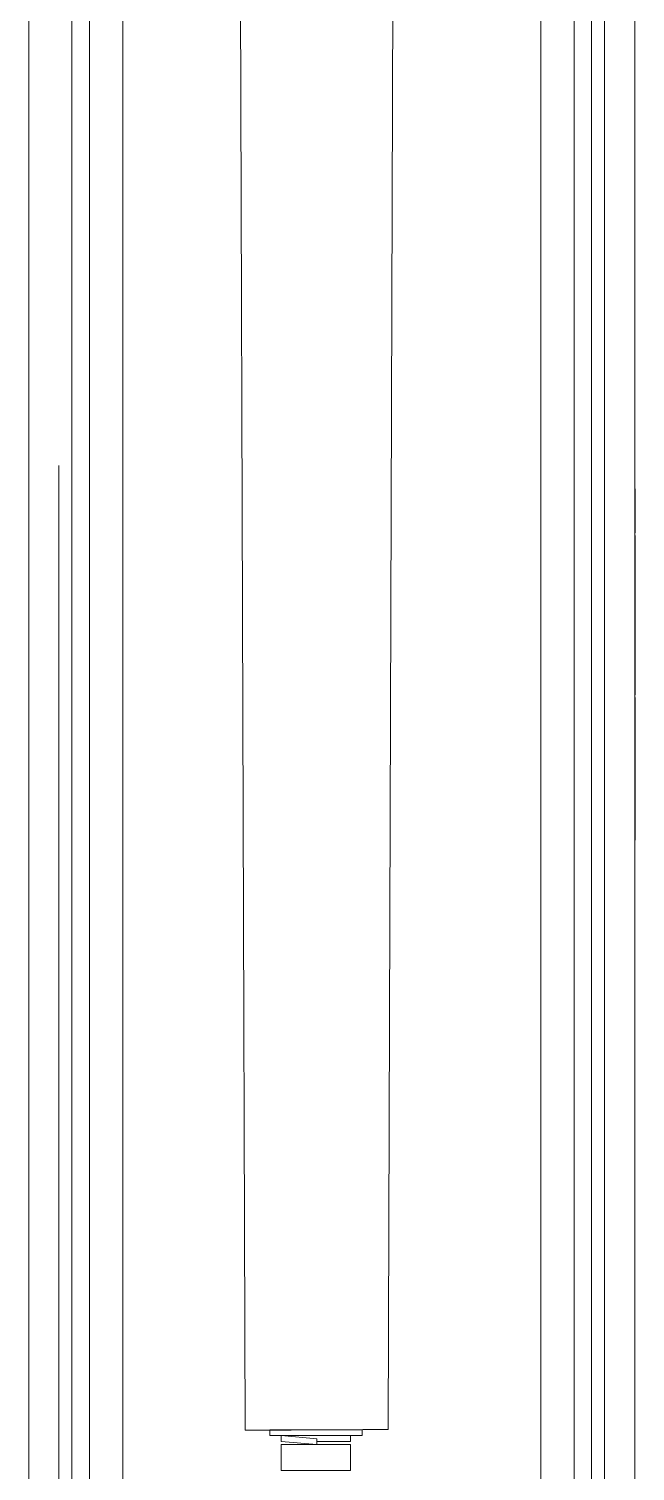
# Model space of a CAD drawing. Header units: feet. Extents: x 0.3 to 98.5, y -18.6 to 31.5.
# Drawn here: x 72.23 to 72.603, y -6.801 to -5.914 of the extents above; entities that cross this region are included whole.
import ezdxf

# ---------------------------------------------------------------- set-up
doc = ezdxf.new("R2010")
doc.units = ezdxf.units.FT
doc.header["$MEASUREMENT"] = 0
doc.layers.add('ATI CENTER SUPPORT', color=7, linetype='Continuous')

msp = doc.modelspace()

# ---------------------------------------------------------------- linework, layer by layer
at = {"layer": 'ATI CENTER SUPPORT', "color": 8, "linetype": 'Continuous', "lineweight": 15}
for p, q in [((72.35796, -5.1862), (72.3633, -6.77617)), ((72.45661, -5.18581), (72.45127, -6.77578)), ((72.57649, -5.34644), (72.57649, -8.19129)), ((72.56579, -5.43498), (72.56579, -8.19129)), ((72.28796, -5.45633), (72.28796, -8.19129)), ((72.54522, -5.45633), (72.54522, -8.19129)), ((72.60304, -8.19156), (72.60304, -5.47019)), ((72.58452, -5.56695), (72.58452, -8.19156)), ((72.23014, -5.79622), (72.23014, -8.19059)), ((72.25669, -5.7957), (72.25669, -8.19129)), ((72.26739, -5.79636), (72.26739, -8.19129)), ((72.24866, -8.19059), (72.24866, -6.18257)), ((72.60315, -6.19534), (72.60304, -6.19534)), ((72.60315, -6.19534), (72.60315, -6.41476)), ((72.60315, -6.19699), (72.60331, -6.19699)), ((72.60331, -6.19699), (72.60331, -6.22405)), ((72.60315, -6.22405), (72.60331, -6.22405)), ((72.60315, -6.22569), (72.60331, -6.22569)), ((72.60331, -6.22569), (72.60331, -6.32375)), ((72.60315, -6.32375), (72.60331, -6.32375)), ((72.60315, -6.3254), (72.60331, -6.3254)), ((72.60331, -6.3254), (72.60331, -6.41311)), ((72.60315, -6.41476), (72.60304, -6.41476)), ((72.60315, -6.41311), (72.60331, -6.41311)), ((72.37843, -6.7795), (72.37843, -6.77595)), ((72.43531, -6.77595), (72.37843, -6.77595)), ((72.37843, -6.7795), (72.43531, -6.7795)), ((72.38554, -6.7795), (72.38554, -6.78306)), ((72.38554, -6.7795), (72.40744, -6.78149)), ((72.4282, -6.78306), (72.4282, -6.7795)), ((72.43531, -6.7795), (72.43531, -6.77595)), ((72.38554, -6.78306), (72.40734, -6.78501)), ((72.38554, -6.78496), (72.4282, -6.78496)), ((72.38554, -6.78496), (72.38554, -6.80103)), ((72.40744, -6.78149), (72.40734, -6.78501)), ((72.4074, -6.78306), (72.4282, -6.78306)), ((72.4282, -6.80103), (72.4282, -6.78496)), ((72.38554, -6.80103), (72.4282, -6.80103))]:
    msp.add_line(p, q, dxfattribs=at)
at = {"layer": 'ATI CENTER SUPPORT', "color": 8, "linetype": 'Continuous', "lineweight": 15, "flags": 128}
msp.add_lwpolyline([(72.3633, -6.77617), (72.36368, -6.77617), (72.36483, -6.77617), (72.36673, -6.77616), (72.36935, -6.77614), (72.37266, -6.77613), (72.3766, -6.7761), (72.38113, -6.77608), (72.38617, -6.77605), (72.39167, -6.77603), (72.39754, -6.776), (72.40369, -6.77596), (72.41005, -6.77593), (72.41653, -6.7759), (72.42302, -6.77586), (72.42945, -6.77583), (72.43572, -6.7758), (72.44174, -6.77577), (72.44743, -6.77574), (72.45127, -6.77572)], dxfattribs=at)

doc.saveas('drawing.dxf')
